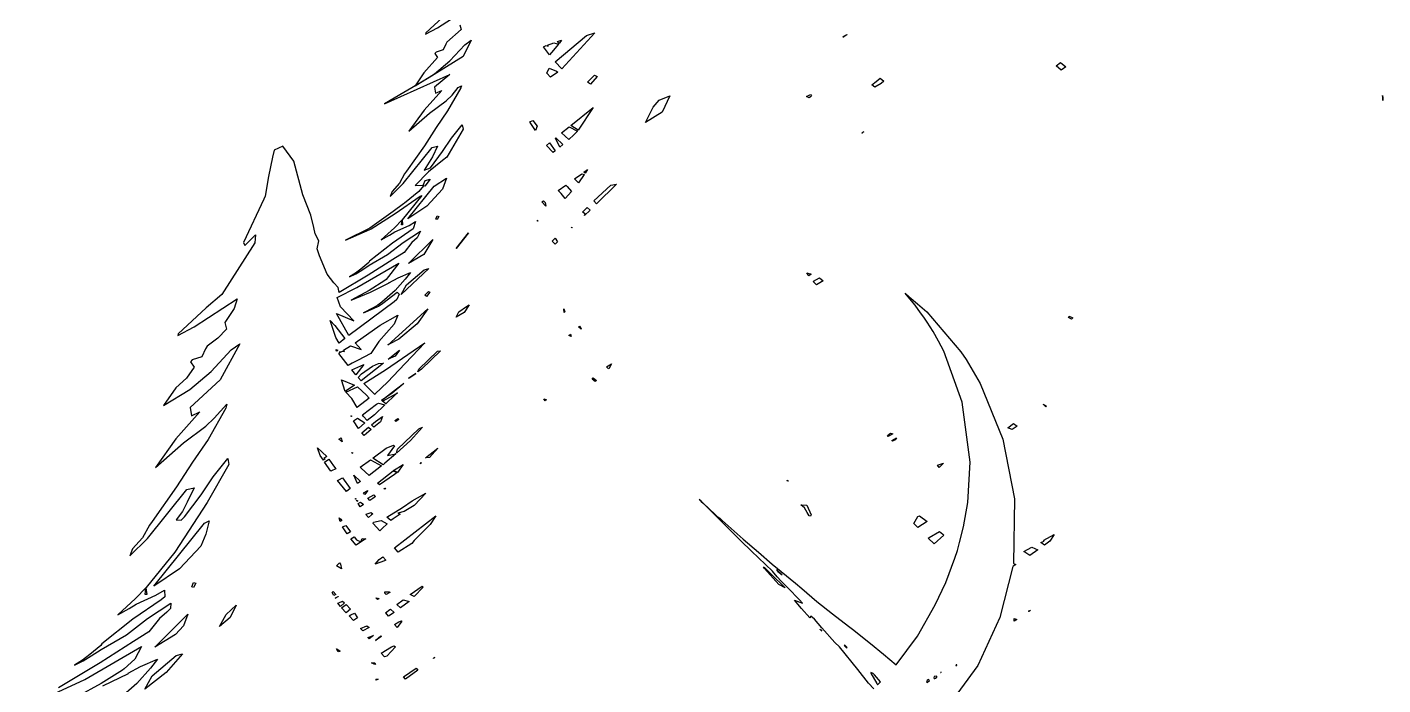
# Model space of a CAD drawing. Extents: x 0 to 162, y 0 to 352.
# Drawn here: x 21.27 to 69.37, y 271.14 to 294.48 of the extents above; entities that cross this region are included whole.
import ezdxf

# ---------------------------------------------------------------- set-up
doc = ezdxf.new("R2010")
doc.units = 0

msp = doc.modelspace()

# ---------------------------------------------------------------- linework, layer by layer
at = {"layer": 'Layer 1'}
for p, q in [((36.144054, 294.945549), (35.411366, 294.269385)), ((35.832063, 294.447321), (36.951143, 295.178338)), ((35.407319, 294.222418), (35.832063, 294.447321)), ((36.626689, 294.561426), (36.675452, 294.390366)), ((35.411366, 294.269385), (35.407319, 294.222418)), ((36.167506, 293.943679), (36.121184, 293.873422)), ((36.675452, 294.390366), (36.167506, 293.943679)), ((37.020852, 294.009769), (36.744198, 293.430892)), ((36.796175, 293.845358), (37.020852, 294.009769)), ((39.733203, 293.838722), (39.956531, 293.922485)), ((39.956531, 293.922485), (40.127687, 293.866992)), ((40.008846, 293.25), (41.114616, 294.181601)), ((40.09378, 293.966693), (40.225939, 294.008261)), ((40.152246, 293.898511), (40.09378, 293.966693)), ((40.225939, 294.008261), (40.1523, 293.899)), ((41.415812, 294.269733), (40.238332, 292.991623)), ((41.114616, 294.181601), (41.415812, 294.269733)), ((50.210052, 294.121615), (50.3485, 294.21)), ((50.213721, 294.114966), (50.210052, 294.121615)), ((50.355261, 294.206005), (50.213721, 294.114966)), ((50.3485, 294.21), (50.348513, 294.210148)), ((50.348513, 294.210148), (50.355261, 294.206005)), ((35.780088, 293.585333), (35.736209, 293.534835)), ((35.736209, 293.534835), (35.832774, 293.398886)), ((36.030601, 293.667174), (35.780088, 293.585333)), ((36.121184, 293.873422), (36.030601, 293.667174)), ((36.273517, 293.281033), (36.796175, 293.845358)), ((39.592371, 293.77409), (39.689901, 293.820428)), ((39.5924, 293.774), (39.592371, 293.77409)), ((39.807217, 293.496601), (39.5924, 293.774)), ((39.689901, 293.820428), (39.753184, 293.806294)), ((39.753184, 293.806294), (39.733203, 293.838722)), ((39.875191, 293.57288), (39.807217, 293.496601)), ((40.127687, 293.866992), (39.875191, 293.57288)), ((40.1523, 293.899), (40.152246, 293.898511)), ((35.832774, 293.398886), (35.348086, 292.858044)), ((36.744198, 293.430892), (35.461418, 292.637507)), ((35.718796, 292.813981), (36.273517, 293.281033)), ((39.704565, 292.847374), (39.793419, 293.016989)), ((39.793419, 293.016989), (40.050413, 292.91016)), ((40.0089, 293.25), (40.008846, 293.25)), ((40.238332, 292.991623), (40.0089, 293.25)), ((57.783273, 293.106044), (57.9364, 293.224)), ((57.954429, 292.944331), (57.783273, 293.106044)), ((57.936375, 293.2241), (58.119227, 293.064893)), ((57.9364, 293.224), (57.936375, 293.2241)), ((57.996384, 292.973436), (57.954429, 292.944331)), ((58.119227, 293.064893), (57.996384, 292.973436)), ((33.948248, 291.759314), (36.272628, 292.799224)), ((35.461418, 292.637507), (33.948248, 291.759314)), ((35.348086, 292.858044), (35.032497, 292.398268)), ((35.032497, 292.398268), (35.718796, 292.813981)), ((36.272628, 292.799224), (35.720864, 292.346723)), ((39.840901, 292.700212), (39.704565, 292.847374)), ((40.094873, 292.877521), (39.840901, 292.700212)), ((40.050413, 292.91016), (40.094873, 292.877521)), ((41.155546, 292.520432), (41.4034, 292.772)), ((41.262968, 292.447252), (41.155546, 292.520432)), ((41.490535, 292.721834), (41.262968, 292.447252)), ((41.4034, 292.772), (41.403416, 292.771931)), ((41.403416, 292.771931), (41.490535, 292.721834)), ((51.24555, 292.428835), (51.392, 292.545)), ((51.566789, 292.475816), (51.346868, 292.341326)), ((51.391969, 292.545861), (51.534728, 292.65934)), ((51.392, 292.545), (51.391969, 292.545861)), ((51.534728, 292.65934), (51.671513, 292.556673)), ((51.671513, 292.556673), (51.566789, 292.475816)), ((35.978691, 292.232618), (35.352778, 291.52658)), ((35.720864, 292.346723), (35.760313, 292.129514)), ((35.760313, 292.129514), (35.978691, 292.232618)), ((36.137834, 291.858054), (36.355427, 292.062383)), ((36.657714, 292.326357), (36.191145, 291.508655)), ((36.355427, 292.062383), (36.55903, 292.33322)), ((36.55903, 292.33322), (36.678918, 292.387881)), ((36.678918, 292.387881), (36.657714, 292.326357)), ((43.695815, 291.881691), (44.0781, 292.039)), ((44.078193, 292.03834), (43.804169, 291.456185)), ((44.0781, 292.039), (44.078193, 292.03834)), ((48.924071, 292.010021), (48.941162, 292.02727)), ((49.016976, 291.971568), (48.924071, 292.010021)), ((48.941162, 292.02727), (49.061691, 292.086717)), ((49.059123, 292.006905), (49.016976, 291.971568)), ((49.097158, 292.037244), (49.0591, 292.006)), ((49.0591, 292.006), (49.059123, 292.006905)), ((49.061691, 292.086717), (49.097158, 292.037244)), ((51.346868, 292.341326), (51.24555, 292.428835)), ((69.368061, 291.988657), (69.365555, 292.046656)), ((69.365555, 292.046656), (69.3693, 291.98)), ((35.352778, 291.52658), (34.815861, 290.780948)), ((35.552147, 291.418242), (36.137834, 291.858054)), ((40.555451, 290.981126), (41.351746, 291.627349)), ((41.351746, 291.627349), (40.8218, 290.815)), ((43.20808, 291.088237), (43.481097, 291.63928)), ((43.481097, 291.63928), (43.695815, 291.881691)), ((69.372622, 291.901986), (69.368061, 291.988657)), ((69.369269, 291.980145), (69.37261, 291.901986)), ((69.3693, 291.98), (69.369269, 291.980145)), ((69.37261, 291.901986), (69.373457, 291.885152)), ((69.373649, 291.878489), (69.372622, 291.901986)), ((69.373457, 291.885152), (69.373649, 291.878489)), ((34.815861, 290.780948), (35.552147, 291.418242)), ((36.191145, 291.508655), (35.788502, 290.919593)), ((39.104473, 291.12023), (39.207653, 291.160127)), ((39.119764, 291.090292), (39.104473, 291.12023)), ((39.305119, 290.813432), (39.119764, 291.090292)), ((39.207653, 291.160127), (39.3675, 290.96)), ((43.804169, 291.456185), (43.20808, 291.088237)), ((35.788502, 290.919593), (35.372366, 290.26921)), ((36.737873, 290.853889), (36.166656, 289.861382)), ((36.322259, 290.534623), (36.705234, 291.008327)), ((36.705234, 291.008327), (36.737873, 290.853889)), ((39.367504, 290.960385), (39.305119, 290.813432)), ((39.3675, 290.96), (39.367504, 290.960385)), ((40.012428, 290.54048), (40.026496, 290.551918)), ((40.026496, 290.551918), (40.273722, 290.306633)), ((40.233633, 290.722146), (40.499362, 290.936237)), ((40.485872, 290.48894), (40.233633, 290.722146)), ((40.664417, 290.653143), (40.4859, 290.489)), ((40.499362, 290.936237), (40.796189, 290.787004)), ((40.821761, 290.81527), (40.555451, 290.981126)), ((40.796189, 290.787004), (40.664417, 290.653143)), ((40.8218, 290.815), (40.821761, 290.81527)), ((50.886461, 290.726651), (50.9567, 290.773)), ((50.900917, 290.71438), (50.886461, 290.726651)), ((50.956684, 290.773824), (50.900917, 290.71438)), ((50.9567, 290.773), (50.956684, 290.773824)), ((30.040679, 290.115567), (29.970553, 289.863024)), ((30.344799, 290.253992), (30.040679, 290.115567)), ((30.729185, 289.719399), (30.344799, 290.253992)), ((34.613079, 288.927276), (35.637259, 290.200806)), ((35.372366, 290.26921), (34.728471, 289.370858)), ((35.637259, 290.200806), (35.829734, 290.248623)), ((35.829734, 290.248623), (35.650032, 289.872401)), ((36.008087, 290.064873), (36.322259, 290.534623)), ((39.702107, 290.274842), (39.8065, 290.366)), ((39.935265, 290.028112), (39.702107, 290.274842)), ((39.806445, 290.36609), (40.008829, 290.086933)), ((39.8065, 290.366), (39.806445, 290.36609)), ((40.008829, 290.086933), (39.935265, 290.028112)), ((40.0125, 290.54), (40.012428, 290.54048)), ((40.174716, 290.221216), (40.0125, 290.54)), ((40.273722, 290.306633), (40.174716, 290.221216)), ((40.4859, 290.489), (40.485872, 290.48894)), ((29.970553, 289.863024), (29.831101, 289.170785)), ((31.047661, 288.529009), (30.729185, 289.719399)), ((35.650032, 289.872401), (35.359693, 289.406602)), ((36.003724, 289.748725), (35.512226, 289.342997)), ((35.576403, 289.486414), (36.008087, 290.064873)), ((36.166656, 289.861382), (36.003724, 289.748725)), ((29.831101, 289.170785), (29.714202, 288.476834)), ((34.664864, 289.270263), (34.481846, 288.943529)), ((34.728471, 289.370858), (34.664864, 289.270263)), ((35.512226, 289.342997), (35.041993, 288.860764)), ((35.359693, 289.406602), (35.576403, 289.486414)), ((35.706812, 288.836726), (36.154814, 289.11235)), ((36.154814, 289.11235), (36.005694, 288.721786)), ((40.696816, 289.098284), (40.946997, 289.275158)), ((41.037718, 289.24419), (40.8282, 288.947)), ((40.946997, 289.275158), (41.037718, 289.24419)), ((41.025943, 289.3318), (41.151611, 289.420768)), ((41.026, 289.332), (41.025943, 289.3318)), ((41.068282, 289.292095), (41.026, 289.332)), ((41.151611, 289.420768), (41.068282, 289.292095)), ((34.153576, 288.472704), (34.613079, 288.927276)), ((34.221874, 288.649375), (34.153576, 288.472704)), ((34.481846, 288.943529), (34.221874, 288.649375)), ((35.171403, 288.641904), (34.659986, 288.228257)), ((34.772513, 287.675646), (35.706812, 288.836726)), ((35.041993, 288.860764), (35.325908, 288.868666)), ((35.335236, 288.848928), (35.171403, 288.641904)), ((35.325908, 288.868666), (35.328166, 288.883221)), ((35.328166, 288.883221), (35.350527, 288.901305)), ((35.329131, 288.888826), (35.389533, 289.033074)), ((35.350527, 288.901305), (35.329131, 288.888826)), ((35.378794, 288.833333), (35.335236, 288.848928)), ((35.573146, 289.087547), (35.378794, 288.833333)), ((35.389533, 289.033074), (35.573146, 289.087547)), ((36.005694, 288.721786), (35.449572, 288.127645)), ((40.114533, 288.684428), (40.380265, 288.87359)), ((40.215532, 288.56907), (40.114533, 288.684428)), ((40.583739, 288.644321), (40.357586, 288.398427)), ((40.380265, 288.87359), (40.434296, 288.816426)), ((40.434296, 288.816426), (40.583739, 288.644321)), ((40.764211, 289.019708), (40.696816, 289.098284)), ((40.828202, 288.94633), (40.764211, 289.019708)), ((40.8282, 288.947), (40.828202, 288.94633)), ((41.382904, 288.313125), (41.979578, 288.873513)), ((42.186263, 288.898651), (41.4757, 288.211)), ((41.979578, 288.873513), (42.186263, 288.898651)), ((29.674048, 288.367498), (28.946886, 286.838698)), ((29.714202, 288.476834), (29.674048, 288.367498)), ((31.337294, 287.809625), (31.047661, 288.529009)), ((34.630045, 288.205612), (34.26229, 287.929986)), ((34.331934, 287.864921), (35.210144, 288.476854)), ((35.274208, 288.50241), (34.57204, 287.641884)), ((34.659986, 288.228257), (34.630045, 288.205612)), ((35.210144, 288.476854), (35.274208, 288.50241)), ((39.537309, 288.279619), (39.5898, 288.316)), ((39.675443, 288.129344), (39.537309, 288.279619)), ((39.5898, 288.316), (39.650966, 288.252187)), ((39.5898, 288.316), (39.5898, 288.316)), ((39.650966, 288.252187), (39.675443, 288.129344)), ((40.357586, 288.398427), (40.2155, 288.57)), ((40.2155, 288.57), (40.215532, 288.56907)), ((41.475755, 288.21065), (41.382904, 288.313125)), ((41.4757, 288.211), (41.475755, 288.21065)), ((31.447606, 287.367725), (31.337294, 287.809625)), ((34.26229, 287.929986), (33.426292, 287.348609)), ((33.471973, 287.323456), (34.331934, 287.864921)), ((34.7726, 287.676), (34.772513, 287.675646)), ((35.449572, 288.127645), (34.7726, 287.676)), ((35.772528, 287.657275), (35.814031, 287.776584)), ((35.814031, 287.776584), (35.875195, 287.757872)), ((35.875195, 287.757872), (35.815059, 287.646883)), ((40.9727, 287.911), (41.139169, 288.074579)), ((41.068943, 287.854881), (40.9727, 287.911)), ((40.9727, 287.911), (40.9727, 287.911)), ((41.24203, 287.984372), (41.043566, 287.79232)), ((41.043566, 287.79232), (41.068943, 287.854881)), ((41.139169, 288.074579), (41.24203, 287.984372)), ((31.488212, 287.143852), (31.447606, 287.367725)), ((33.426292, 287.348609), (32.570761, 286.916476)), ((32.570761, 286.916476), (33.426227, 287.296022)), ((33.426227, 287.296022), (33.471973, 287.323456)), ((34.299625, 287.358999), (33.833442, 286.925421)), ((34.130526, 287.092113), (34.316793, 287.20768)), ((34.97058, 287.319088), (34.231982, 286.814416)), ((34.57204, 287.641884), (34.299625, 287.358999)), ((34.316793, 287.20768), (34.82628, 287.443598)), ((34.5533, 287.463), (34.571289, 287.635522)), ((34.589469, 287.464044), (34.5533, 287.463)), ((34.5533, 287.463), (34.5533, 287.463)), ((34.571289, 287.635522), (34.589469, 287.464044)), ((34.610291, 286.837706), (35.222639, 287.236364)), ((34.82628, 287.443598), (35.054682, 287.577462)), ((35.054682, 287.577462), (34.97058, 287.319088)), ((35.222639, 287.236364), (35.112776, 287.000446)), ((35.7726, 287.658), (35.772528, 287.657275)), ((35.815059, 287.646883), (35.7726, 287.658)), ((36.929588, 287.18208), (36.494563, 286.623563)), ((36.494563, 286.623563), (36.9296, 287.182)), ((36.9296, 287.182), (36.929588, 287.18208)), ((39.391742, 287.589038), (39.37009, 287.624166)), ((39.37009, 287.624166), (39.3994, 287.595)), ((39.399388, 287.59466), (39.391742, 287.589038)), ((39.3994, 287.595), (39.399388, 287.59466)), ((40.572929, 287.37401), (40.610129, 287.371521)), ((40.573, 287.374), (40.572929, 287.37401)), ((40.593478, 287.35487), (40.573, 287.374)), ((40.610129, 287.371521), (40.593478, 287.35487)), ((29.344711, 286.818112), (28.173531, 284.986282)), ((28.946886, 286.838698), (28.990317, 286.725219)), ((28.990317, 286.725219), (29.37253, 287.103721)), ((29.37253, 287.103721), (29.344711, 286.818112)), ((31.619246, 286.889806), (31.488212, 287.143852)), ((31.561968, 286.610498), (31.619246, 286.889806)), ((34.231982, 286.814416), (33.418212, 286.172979)), ((33.833442, 286.925421), (34.130526, 287.092113)), ((34.059168, 286.406809), (34.610291, 286.837706)), ((34.925429, 286.837497), (34.64586, 286.483955)), ((34.80672, 286.083778), (35.6603, 286.946)), ((35.112776, 287.000446), (34.925429, 286.837497)), ((35.66032, 286.945136), (35.346223, 286.413211)), ((35.6603, 286.946), (35.66032, 286.945136)), ((39.897035, 286.883887), (40.0013, 286.984)), ((40.002081, 286.771644), (39.897035, 286.883887)), ((40.001246, 286.98469), (40.092607, 286.859762)), ((40.0013, 286.984), (40.001246, 286.98469)), ((40.092607, 286.859762), (40.002081, 286.771644)), ((31.643434, 286.362323), (31.561968, 286.610498)), ((31.914497, 285.71547), (31.643434, 286.362323)), ((34.241249, 286.229723), (33.371198, 285.677446)), ((33.403067, 286.028098), (34.059168, 286.406809)), ((34.64586, 286.483955), (34.241249, 286.229723)), ((35.346223, 286.413211), (34.80672, 286.083778)), ((32.916181, 285.743544), (32.706346, 285.615723)), ((33.105326, 285.891747), (32.916181, 285.743544)), ((32.934556, 285.725457), (33.143118, 285.856408)), ((32.971347, 285.241551), (34.455097, 286.103327)), ((33.393094, 286.128503), (33.105326, 285.891747)), ((33.143118, 285.856408), (33.403067, 286.028098)), ((33.418212, 286.172979), (33.393094, 286.128503)), ((34.455097, 286.103327), (34.003753, 285.519455)), ((34.430052, 285.5816), (34.876245, 285.770124)), ((35.522434, 285.91218), (34.5447, 284.987)), ((34.876245, 285.770124), (34.685686, 285.533371)), ((34.733852, 285.337472), (35.358923, 285.86438)), ((35.358923, 285.86438), (35.522434, 285.91218)), ((49.006951, 285.655465), (48.938529, 285.758758)), ((48.938529, 285.758758), (49.092851, 285.70638)), ((32.155814, 285.401825), (31.914497, 285.71547)), ((32.301457, 285.2383), (32.155814, 285.401825)), ((33.371198, 285.677446), (32.343548, 285.05949)), ((32.706346, 285.615723), (32.934556, 285.725457)), ((33.960514, 285.48433), (33.403676, 285.13554)), ((33.447945, 285.075277), (34.112078, 285.402025)), ((34.003753, 285.519455), (33.960514, 285.48433)), ((34.106434, 285.408259), (34.430052, 285.5816)), ((34.112078, 285.402025), (34.106434, 285.408259)), ((34.685686, 285.533371), (34.329559, 285.133039)), ((34.544704, 284.986405), (34.733852, 285.337472)), ((49.092851, 285.70638), (49.0069, 285.655)), ((49.0069, 285.655), (49.006951, 285.655465)), ((49.158645, 285.448458), (49.176313, 285.458435)), ((49.273586, 285.327272), (49.158645, 285.448458)), ((49.176313, 285.458435), (49.378889, 285.576282)), ((49.512975, 285.480262), (49.273586, 285.327272)), ((49.378889, 285.576282), (49.512975, 285.480262)), ((27.200503, 283.838723), (28.721063, 284.831862)), ((28.173531, 284.986282), (27.624273, 284.515694)), ((28.721063, 284.831862), (28.620259, 284.494302)), ((32.272001, 284.887992), (32.971347, 285.241551)), ((32.39234, 284.556246), (32.272001, 284.887992)), ((32.343548, 285.05949), (32.301457, 285.2383)), ((33.403676, 285.13554), (32.761903, 284.792166)), ((32.761903, 284.792166), (33.447945, 285.075277)), ((34.329559, 285.133039), (33.853865, 284.718365)), ((33.894406, 284.685326), (34.403893, 285.070062)), ((34.387574, 284.806916), (34.287668, 284.728551)), ((34.47039, 285.003966), (34.387574, 284.806916)), ((34.403893, 285.070062), (34.47039, 285.003966)), ((34.5447, 284.987), (34.544704, 284.986405)), ((35.381088, 284.962301), (35.515688, 285.09886)), ((35.439426, 284.922386), (35.381088, 284.962301)), ((35.562974, 285.071636), (35.439426, 284.922386)), ((35.515688, 285.09886), (35.5629, 285.072)), ((35.5629, 285.072), (35.562974, 285.071636)), ((52.592353, 284.837437), (52.41812, 285.035183)), ((52.41812, 285.035183), (52.562926, 284.906017)), ((52.562926, 284.906017), (52.857698, 284.664491)), ((52.780471, 284.605467), (52.592353, 284.837437)), ((27.624273, 284.515694), (26.628876, 283.596779)), ((28.620259, 284.494302), (28.280323, 283.993584)), ((32.690138, 283.531511), (32.252223, 284.314923)), ((32.252223, 284.314923), (32.552324, 284.182063)), ((32.862065, 284.051985), (32.3923, 284.557)), ((32.3923, 284.557), (32.39234, 284.556246)), ((34.287668, 284.728551), (32.690138, 283.531511)), ((33.5474, 284.513221), (33.209391, 284.333423)), ((33.209391, 284.333423), (33.562369, 284.493257)), ((33.710911, 284.606543), (33.5474, 284.513221)), ((33.562369, 284.493257), (33.737189, 284.578691)), ((33.853865, 284.718365), (33.710911, 284.606543)), ((33.737189, 284.578691), (33.894406, 284.685326)), ((34.063686, 283.195938), (35.4876, 284.477)), ((35.48762, 284.476952), (35.114337, 283.947758)), ((35.4876, 284.477), (35.48762, 284.476952)), ((36.495593, 284.185), (36.592285, 284.380394)), ((36.780535, 284.348855), (36.4956, 284.185)), ((36.592285, 284.380394), (36.859549, 284.560596)), ((36.95483, 284.627525), (36.780535, 284.348855)), ((36.859549, 284.560596), (36.95483, 284.627525)), ((40.327901, 284.348366), (40.314795, 284.477231)), ((40.314795, 284.477231), (40.3471, 284.372)), ((40.347112, 284.37185), (40.327901, 284.348366)), ((40.3471, 284.372), (40.347112, 284.37185)), ((52.972125, 284.343142), (52.780471, 284.605467)), ((52.857698, 284.664491), (53.190438, 284.370588)), ((53.089764, 284.181028), (52.972125, 284.343142)), ((53.190438, 284.370588), (54.403578, 282.959038)), ((26.623232, 283.533175), (27.200503, 283.838723)), ((28.280323, 283.993584), (28.346176, 283.761197)), ((32.217647, 283.462726), (32.026188, 284.070291)), ((32.026188, 284.070291), (32.1863, 283.887)), ((32.1863, 283.887), (32.18636, 283.886957)), ((32.18636, 283.886957), (32.541779, 283.425318)), ((32.552324, 284.182063), (32.862065, 284.051985)), ((32.912199, 283.274871), (33.79664, 283.904872)), ((34.296489, 283.93314), (33.743828, 283.321)), ((33.79664, 283.904872), (34.425244, 284.252615)), ((34.425244, 284.252615), (34.296489, 283.93314)), ((35.114337, 283.947758), (34.453736, 283.401503)), ((36.4956, 284.185), (36.495593, 284.185)), ((40.836302, 283.841602), (40.871444, 283.861135)), ((40.923226, 283.764906), (40.836302, 283.841602)), ((40.871444, 283.861135), (40.9273, 283.772)), ((53.199831, 284.013275), (53.089764, 284.181028)), ((53.412494, 283.674891), (53.199831, 284.013275)), ((58.216116, 284.172835), (58.2409, 284.218)), ((58.320256, 284.111719), (58.216116, 284.172835)), ((58.2409, 284.218), (58.240844, 284.21731)), ((58.240844, 284.21731), (58.37326, 284.162025)), ((58.341265, 284.121484), (58.320256, 284.111719)), ((58.37326, 284.162025), (58.341265, 284.121484)), ((26.628876, 283.596779), (26.623232, 283.533175)), ((28.031118, 283.442454), (27.656214, 283.154262)), ((28.346176, 283.761197), (28.031118, 283.442454)), ((32.345886, 283.262978), (32.217647, 283.462726)), ((32.541779, 283.425318), (32.345886, 283.262978)), ((34.453736, 283.401503), (34.120032, 283.222749)), ((40.492617, 283.533671), (40.544, 283.581)), ((40.573762, 283.497708), (40.492617, 283.533671)), ((40.543951, 283.58168), (40.573762, 283.497708)), ((40.544, 283.581), (40.543951, 283.58168)), ((40.927338, 283.77114), (40.923226, 283.764906)), ((40.9273, 283.772), (40.927338, 283.77114)), ((53.610442, 283.328802), (53.412494, 283.674891)), ((27.593251, 283.059063), (27.470225, 282.778687)), ((27.656214, 283.154262), (27.593251, 283.059063)), ((27.800393, 282.253821), (28.510401, 283.020819)), ((28.815644, 283.244257), (28.12004, 281.967883)), ((28.510401, 283.020819), (28.815644, 283.244257)), ((32.263773, 282.983712), (32.226444, 283.032574)), ((32.226444, 283.032574), (32.293711, 283.019676)), ((32.293711, 283.019676), (32.2637, 282.984)), ((32.2637, 282.984), (32.263773, 282.983712)), ((32.330368, 282.89614), (32.355167, 282.920055)), ((32.660088, 282.473371), (32.330368, 282.89614)), ((32.337692, 282.926279), (32.371742, 282.965984)), ((32.355167, 282.920055), (32.337692, 282.926279)), ((32.365962, 282.927932), (32.455652, 282.983248)), ((32.371742, 282.965984), (32.365962, 282.927932)), ((32.455652, 282.983248), (32.527994, 282.967023)), ((32.500881, 283.011098), (32.746953, 283.163447)), ((32.527994, 282.967023), (32.500881, 283.011098)), ((32.746953, 283.163447), (33.117022, 283.03895)), ((33.117022, 283.03895), (32.912199, 283.274871)), ((33.461008, 282.891997), (32.98994, 282.647968)), ((33.743828, 283.321), (33.461008, 282.891997)), ((33.989405, 282.314307), (35.3789, 283.279)), ((34.120032, 283.222749), (34.063686, 283.195938)), ((34.076963, 282.696547), (34.48404, 283.015813)), ((34.48404, 283.015813), (34.327517, 282.796325)), ((35.378893, 283.27854), (34.457574, 282.309531)), ((35.163197, 282.342824), (35.8285, 282.982)), ((35.940665, 282.995282), (35.263231, 282.3395)), ((35.3789, 283.279), (35.378893, 283.27854)), ((35.828422, 282.981775), (35.940665, 282.995282)), ((35.8285, 282.982), (35.828422, 282.981775)), ((53.789822, 282.97338), (53.610442, 283.328802)), ((54.44881, 281.1721), (53.789822, 282.97338)), ((54.403578, 282.959038), (54.584372, 282.6855)), ((27.201416, 282.41409), (26.924248, 282.015396)), ((27.129842, 282.667469), (27.070414, 282.598869)), ((27.070414, 282.598869), (27.201416, 282.41409)), ((27.470225, 282.778687), (27.129842, 282.667469)), ((32.801179, 282.553601), (32.660088, 282.473371)), ((32.790654, 282.313009), (33.215398, 282.50755)), ((32.98994, 282.647968), (32.801179, 282.553601)), ((33.215398, 282.50755), (32.937, 282.141)), ((33.916333, 282.55598), (33.1254, 281.928)), ((33.138174, 282.17603), (33.525975, 282.44271)), ((33.525975, 282.44271), (33.73684, 282.53831)), ((33.73684, 282.53831), (33.916333, 282.55598)), ((34.327517, 282.796325), (34.0769, 282.697)), ((34.0769, 282.697), (34.076963, 282.696547)), ((41.823918, 282.422703), (42.0032, 282.532)), ((41.891569, 282.363467), (41.823918, 282.422703)), ((42.003298, 282.53183), (41.907568, 282.34996)), ((42.0032, 282.532), (42.003298, 282.53183)), ((54.584372, 282.6855), (54.753666, 282.404271)), ((54.753666, 282.404271), (54.839374, 282.263341)), ((26.924248, 282.015396), (26.542806, 281.679525)), ((27.046578, 281.619242), (27.800393, 282.253821)), ((28.12004, 281.967883), (27.049394, 280.984667)), ((32.4245, 281.962), (32.891199, 281.775971)), ((32.5591, 281.547744), (32.4245, 281.962)), ((32.4245, 281.962), (32.4245, 281.962)), ((32.937012, 282.140484), (32.790654, 282.313009)), ((32.937, 282.141), (32.937012, 282.140484)), ((33.017964, 282.046329), (33.138174, 282.17603)), ((33.125454, 281.92805), (33.017964, 282.046329)), ((33.1254, 281.928), (33.125454, 281.92805)), ((33.21573, 281.830014), (33.989405, 282.314307)), ((34.068551, 281.890699), (33.60924, 281.449022)), ((34.457574, 282.309531), (34.068551, 281.890699)), ((35.064854, 282.191415), (34.8003, 282.008)), ((34.8003, 282.008), (34.800344, 282.007668)), ((34.800344, 282.007668), (34.823602, 282.032805)), ((34.823602, 282.032805), (35.064854, 282.191415)), ((35.132294, 282.240976), (35.163197, 282.342824)), ((35.263231, 282.3395), (35.132294, 282.240976)), ((41.315328, 281.98077), (41.3561, 282.028)), ((41.422942, 281.901584), (41.315328, 281.98077)), ((41.3561, 282.028), (41.356114, 282.02796)), ((41.356114, 282.02796), (41.474083, 281.937338)), ((41.474083, 281.937338), (41.422942, 281.901584)), ((41.907568, 282.34996), (41.891569, 282.363467)), ((54.839374, 282.263341), (54.919618, 282.119507)), ((54.919618, 282.119507), (55.080485, 281.829947)), ((26.542806, 281.679525), (26.114015, 281.054502)), ((26.114015, 281.054502), (27.046578, 281.619242)), ((32.891199, 281.775971), (32.5591, 281.547744)), ((32.581145, 281.526483), (32.99, 281.708)), ((32.794643, 281.294722), (32.581145, 281.526483)), ((32.99, 281.708), (32.990019, 281.707934)), ((32.990019, 281.707934), (33.309074, 281.42296)), ((33.603596, 281.445489), (33.21573, 281.830014)), ((33.309074, 281.42296), (33.409429, 281.316952)), ((33.60924, 281.449022), (33.603596, 281.445489)), ((33.845178, 281.231114), (34.374133, 281.646206)), ((34.222314, 281.490516), (33.845178, 281.231114)), ((33.883212, 281.199508), (34.292152, 281.425438)), ((34.322603, 281.419204), (33.9937, 281.108)), ((34.635301, 281.829938), (34.2223, 281.491)), ((34.2223, 281.491), (34.222314, 281.490516)), ((34.292152, 281.425438), (34.405935, 281.50027)), ((34.405935, 281.50027), (34.322603, 281.419204)), ((34.374133, 281.646206), (34.619175, 281.833263)), ((34.619175, 281.833263), (34.635301, 281.829938)), ((55.080485, 281.829947), (55.884488, 279.860517)), ((27.049394, 280.984667), (27.102977, 280.689302)), ((28.322408, 280.956813), (27.688343, 279.845813)), ((27.911668, 280.598052), (28.354917, 281.103139)), ((28.354917, 281.103139), (28.322408, 280.956813)), ((32.979216, 280.982316), (32.794643, 281.294722)), ((32.997278, 280.994987), (32.979216, 280.982316)), ((33.409429, 281.316952), (32.997278, 280.994987)), ((33.16485, 280.722909), (33.665342, 281.095374)), ((33.959797, 281.075006), (33.590303, 280.714798)), ((33.665342, 281.095374), (33.738841, 281.130307)), ((33.738841, 281.130307), (33.9598, 281.075)), ((33.993719, 281.107634), (33.883212, 281.199508)), ((33.9598, 281.075), (33.959797, 281.075006)), ((33.9937, 281.108), (33.993719, 281.107634)), ((39.655462, 281.218353), (39.607535, 281.290472)), ((39.607535, 281.290472), (39.6848, 281.264)), ((39.684759, 281.26429), (39.655462, 281.218353)), ((39.6848, 281.264), (39.684759, 281.26429)), ((54.724259, 279.04532), (54.44881, 281.1721)), ((57.411344, 281.009259), (57.325573, 281.097812)), ((57.325573, 281.097812), (57.4392, 281.028)), ((57.439165, 281.028168), (57.411344, 281.009259)), ((57.4392, 281.028), (57.439165, 281.028168)), ((27.399612, 280.829603), (26.549213, 279.870302)), ((27.102977, 280.689302), (27.399612, 280.829603)), ((27.615871, 280.320772), (27.911668, 280.598052)), ((32.764251, 280.661371), (32.750374, 280.684646)), ((32.750374, 280.684646), (32.7877, 280.673)), ((32.787765, 280.673224), (32.764251, 280.661371)), ((32.7877, 280.673), (32.787765, 280.673224)), ((32.854921, 280.511097), (32.990548, 280.601092)), ((33.026012, 280.240884), (32.854921, 280.511097)), ((32.990548, 280.601092), (33.2498, 280.442)), ((33.210336, 280.663865), (33.16485, 280.722909)), ((33.339029, 280.517124), (33.210336, 280.663865)), ((33.590303, 280.714798), (33.339029, 280.517124)), ((33.4868, 280.366), (33.629943, 280.486354)), ((33.804571, 280.468269), (33.574176, 280.280165)), ((33.629943, 280.486354), (33.884818, 280.662827)), ((33.884818, 280.662827), (33.804571, 280.468269)), ((34.3211, 280.516), (34.321128, 280.516097)), ((34.357495, 280.484903), (34.3211, 280.516)), ((34.321128, 280.516097), (34.420713, 280.58884)), ((34.453733, 280.560363), (34.357495, 280.484903)), ((34.420713, 280.58884), (34.453733, 280.560363)), ((26.820092, 279.722975), (27.615871, 280.320772)), ((33.249854, 280.441262), (33.026012, 280.240884)), ((33.147697, 280.080828), (33.385802, 280.280994)), ((33.23167, 279.982931), (33.147697, 280.080828)), ((33.473887, 280.194741), (33.23167, 279.982931)), ((33.2498, 280.442), (33.249854, 280.441262)), ((33.385802, 280.280994), (33.4738, 280.195)), ((33.4738, 280.195), (33.473887, 280.194741)), ((33.574176, 280.280165), (33.4868, 280.366)), ((33.4868, 280.366), (33.4868, 280.366)), ((34.406556, 279.496615), (35.173937, 280.224533)), ((35.294468, 280.28168), (34.873, 279.807)), ((35.173937, 280.224533), (35.294468, 280.28168)), ((51.794249, 279.991709), (51.903664, 280.065499)), ((51.82419, 279.948247), (51.794249, 279.991709)), ((51.984167, 280.044922), (51.8242, 279.948)), ((51.903664, 280.065499), (51.984167, 280.044922)), ((56.067565, 280.260703), (56.2635, 280.411)), ((56.224074, 280.203553), (56.067565, 280.260703)), ((56.395552, 280.316213), (56.224074, 280.203553)), ((56.263458, 280.411204), (56.395552, 280.316213)), ((56.2635, 280.411), (56.263458, 280.411204)), ((26.549213, 279.870302), (25.819812, 278.857053)), ((25.819812, 278.857053), (26.820092, 279.722975)), ((27.688343, 279.845813), (27.14127, 279.045375)), ((31.667428, 279.276533), (31.577351, 279.555049)), ((31.577351, 279.555049), (31.9037, 279.237)), ((32.334423, 279.857869), (32.41011, 279.902762)), ((32.452513, 279.75748), (32.334423, 279.857869)), ((32.41011, 279.902762), (32.452513, 279.75748)), ((33.544219, 279.190026), (34.005392, 279.535697)), ((34.005392, 279.535697), (34.269772, 279.648357)), ((34.309029, 279.617372), (34.060902, 279.279834)), ((34.269772, 279.648357), (34.309029, 279.617372)), ((34.873063, 279.806117), (34.37559, 279.358177)), ((34.37559, 279.358177), (34.406556, 279.496615)), ((34.873, 279.807), (34.873063, 279.806117)), ((35.405112, 279.200531), (35.841357, 279.537882)), ((35.841357, 279.537882), (35.5497, 279.212)), ((51.8242, 279.948), (51.82419, 279.948247)), ((51.956464, 279.809408), (52.122, 279.9)), ((51.979606, 279.790067), (51.956464, 279.809408)), ((52.071159, 279.83684), (51.979606, 279.790067)), ((52.121914, 279.899403), (52.071159, 279.83684)), ((52.122, 279.9), (52.121914, 279.899403)), ((55.884488, 279.860517), (56.308527, 277.736437)), ((27.14127, 279.045375), (26.575883, 278.161769)), ((27.866442, 278.5222), (28.386916, 279.166126)), ((28.386916, 279.166126), (28.431439, 278.956195)), ((31.780503, 279.106918), (31.667428, 279.276533)), ((31.840255, 279.15659), (31.780503, 279.106918)), ((31.903794, 279.237028), (31.797656, 279.166772)), ((31.797656, 279.166772), (31.840255, 279.15659)), ((31.820853, 279.04663), (31.9731, 279.145)), ((32.040839, 278.725083), (31.820853, 279.04663)), ((31.9037, 279.237), (31.903794, 279.237028)), ((31.9731, 279.145), (31.973119, 279.144527)), ((31.973119, 279.144527), (32.138109, 278.915272)), ((32.802029, 279.345032), (32.790079, 279.380578)), ((32.790079, 279.380578), (32.8312, 279.373)), ((32.831196, 279.372464), (32.802029, 279.345032)), ((32.8312, 279.373), (32.831196, 279.372464)), ((33.090701, 278.865094), (33.453317, 279.118055)), ((33.453317, 279.118055), (33.847353, 278.909151)), ((33.537471, 279.184634), (33.544219, 279.190026)), ((33.89784, 278.951203), (33.537471, 279.184634)), ((33.961317, 279.004628), (33.89784, 278.951203)), ((34.353939, 279.339696), (33.961317, 279.004628)), ((34.060902, 279.279834), (34.353939, 279.339696)), ((35.212938, 278.981137), (35.2488, 279.025)), ((35.245769, 279.005453), (35.212938, 278.981137)), ((35.248788, 279.024362), (35.245769, 279.005453)), ((35.2488, 279.025), (35.248788, 279.024362)), ((35.549734, 279.212175), (35.405112, 279.200531)), ((35.5497, 279.212), (35.549734, 279.212175)), ((53.566281, 278.93182), (53.780936, 279.003118)), ((53.780936, 279.003118), (53.6331, 278.846804)), ((54.642855, 277.6082), (54.724259, 279.04532)), ((27.439511, 277.884096), (27.866442, 278.5222)), ((28.431439, 278.956195), (27.655063, 277.607625)), ((32.065508, 278.730897), (32.040839, 278.725083)), ((32.217778, 278.810082), (32.065508, 278.730897)), ((32.138109, 278.915272), (32.217778, 278.810082)), ((32.988857, 278.282118), (32.860937, 278.583506)), ((32.860937, 278.583506), (33.095701, 278.350704)), ((33.127643, 278.826224), (33.090701, 278.865094)), ((33.409049, 278.564943), (33.127643, 278.826224)), ((33.847353, 278.909151), (33.409, 278.565)), ((33.409, 278.565), (33.409049, 278.564943)), ((33.707091, 278.296045), (34.252496, 278.730876)), ((34.30248, 278.607825), (33.7743, 278.239)), ((34.252496, 278.730876), (34.398018, 278.671014)), ((34.405925, 278.676576), (34.2726, 278.746)), ((34.2726, 278.746), (34.272674, 278.745368)), ((34.272674, 278.745368), (34.61576, 278.958623)), ((34.398018, 278.671014), (34.30248, 278.607825)), ((34.61576, 278.958623), (34.405925, 278.676576)), ((53.5663, 278.932), (53.566281, 278.93182)), ((53.6331, 278.846804), (53.5663, 278.932)), ((25.544186, 276.338473), (26.935866, 278.068873)), ((26.575883, 278.161769), (25.701015, 276.941249)), ((26.935866, 278.068873), (27.197356, 278.133925)), ((27.197356, 278.133925), (26.953149, 277.622798)), ((32.287286, 278.392196), (32.3544, 278.428)), ((32.601137, 277.999543), (32.287286, 278.392196)), ((32.3544, 278.428), (32.35449, 278.428142)), ((32.35449, 278.428142), (32.45491, 278.489466)), ((32.45491, 278.489466), (32.736251, 278.106612)), ((32.736251, 278.106612), (32.601137, 277.999543)), ((33.095701, 278.350704), (32.9888, 278.283)), ((32.9888, 278.283), (32.988857, 278.282118)), ((33.774358, 278.238252), (33.707091, 278.296045)), ((33.7743, 278.239), (33.774358, 278.238252)), ((33.931898, 278.106497), (34.0022, 278.118)), ((33.965883, 278.079254), (33.931898, 278.106497)), ((34.002247, 278.117707), (33.965883, 278.079254)), ((34.0022, 278.118), (34.002247, 278.117707)), ((48.253638, 278.368458), (48.241175, 278.401288)), ((48.241175, 278.401288), (48.263597, 278.390282)), ((48.27529, 278.367831), (48.253638, 278.368458)), ((48.263597, 278.390282), (48.27529, 278.367831)), ((27.655063, 277.607625), (26.511443, 275.849795)), ((26.953149, 277.622798), (26.784305, 277.294007)), ((26.853184, 277.098178), (27.439511, 277.884096)), ((32.906618, 277.737743), (32.9305, 277.756)), ((32.927951, 277.723384), (32.906618, 277.737743)), ((32.930519, 277.755636), (32.927951, 277.723384)), ((32.9305, 277.756), (32.930519, 277.755636)), ((32.979798, 277.64378), (32.951723, 277.693059)), ((32.951723, 277.693059), (33.0053, 277.666)), ((33.00537, 277.665624), (32.979798, 277.64378)), ((33.0053, 277.666), (33.00537, 277.665624)), ((33.017275, 277.578267), (33.0977, 277.617)), ((33.09039, 277.460628), (33.017275, 277.578267)), ((33.0977, 277.617), (33.097714, 277.616302)), ((33.097714, 277.616302), (33.178796, 277.560408)), ((33.178796, 277.560408), (33.204944, 277.535671)), ((33.199997, 277.95759), (33.3549, 278.032438)), ((33.2, 277.958), (33.199997, 277.95759)), ((33.24831, 277.896297), (33.2, 277.958)), ((33.3549, 278.032438), (33.24831, 277.896297)), ((33.363959, 277.760347), (33.565697, 277.885244)), ((33.433603, 277.683442), (33.363959, 277.760347)), ((33.534215, 277.748268), (33.4336, 277.684)), ((33.4336, 277.684), (33.433603, 277.683442)), ((33.626798, 277.824979), (33.534215, 277.748268)), ((33.565697, 277.885244), (33.616581, 277.835387)), ((33.616581, 277.835387), (33.626798, 277.824979)), ((34.590573, 277.437724), (34.935714, 277.666962)), ((34.935714, 277.666962), (35.42233, 277.940531)), ((35.42233, 277.940531), (34.997908, 277.500688)), ((45.180045, 277.657668), (45.117533, 277.718769)), ((45.117533, 277.718769), (45.189875, 277.649125)), ((45.271985, 277.568686), (45.180045, 277.657668)), ((45.189875, 277.649125), (45.271985, 277.568692)), ((45.271985, 277.568692), (45.292415, 277.549159)), ((45.299741, 277.5417), (45.271985, 277.568686)), ((54.493929, 276.746825), (54.642855, 277.6082)), ((56.308527, 277.736437), (56.264966, 275.447757)), ((26.784305, 277.294007), (26.558603, 276.989695)), ((26.738781, 276.987584), (26.853184, 277.098178)), ((33.204944, 277.535671), (33.09039, 277.460628)), ((33.286861, 277.186688), (33.293672, 277.190592)), ((33.377901, 277.072953), (33.286861, 277.186688)), ((33.293672, 277.190592), (33.481725, 277.258376)), ((33.492585, 277.172315), (33.377901, 277.072953)), ((33.481725, 277.258376), (33.533766, 277.209738)), ((33.533766, 277.209738), (33.492585, 277.172315)), ((34.036111, 277.094316), (34.590573, 277.437724)), ((34.173344, 276.966303), (34.036111, 277.094316)), ((34.511163, 277.200133), (34.2622, 277.033)), ((34.299686, 276.001913), (35.773606, 277.140133)), ((34.652446, 277.293038), (34.423592, 277.225897)), ((34.423592, 277.225897), (34.511163, 277.200133)), ((34.997908, 277.500688), (34.652446, 277.293038)), ((35.773606, 277.140133), (35.5673, 276.824)), ((45.292415, 277.549159), (45.300382, 277.541257)), ((45.300382, 277.541252), (45.299741, 277.5417)), ((45.300382, 277.541257), (45.406071, 277.44421)), ((45.470706, 277.370415), (45.300382, 277.541252)), ((45.406071, 277.44421), (45.744275, 277.124929)), ((46.132203, 276.710684), (45.470706, 277.370415)), ((45.744275, 277.124929), (45.85735, 277.037872)), ((48.854026, 277.42284), (48.725147, 277.52326)), ((48.725147, 277.52326), (48.9377, 277.519)), ((48.945068, 277.257819), (48.854026, 277.42284)), ((48.937688, 277.519275), (49.090652, 277.171371)), ((48.9377, 277.519), (48.937688, 277.519275)), ((49.016769, 277.134976), (48.945068, 277.257819)), ((49.064374, 277.1219), (49.016769, 277.134976)), ((49.090652, 277.171371), (49.064374, 277.1219)), ((52.731248, 276.86865), (52.87195, 277.11122)), ((52.87195, 277.11122), (52.930031, 277.138655)), ((52.930031, 277.138655), (53.199745, 276.93955)), ((25.614539, 276.804464), (25.365954, 276.36061)), ((25.701015, 276.941249), (25.614539, 276.804464)), ((25.760827, 274.638607), (27.560167, 276.874507)), ((26.558603, 276.989695), (26.738781, 276.987584)), ((27.560167, 276.874507), (27.727598, 276.963266)), ((27.727598, 276.963266), (27.616102, 276.483359)), ((32.3379, 277.067), (32.337869, 277.06676)), ((32.337869, 277.06676), (32.404685, 277.023521)), ((32.372562, 276.931068), (32.3379, 277.067)), ((32.440086, 276.975526), (32.372562, 276.931068)), ((32.404685, 277.023521), (32.440086, 276.975526)), ((32.458075, 276.75146), (32.574173, 276.794473)), ((32.4581, 276.752), (32.458075, 276.75146)), ((32.625828, 276.497872), (32.4581, 276.752)), ((32.574173, 276.794473), (32.738968, 276.572912)), ((33.552899, 276.866304), (33.55611, 276.907486)), ((33.5529, 276.867), (33.552899, 276.866304)), ((33.780275, 276.605873), (33.5529, 276.867)), ((33.55611, 276.907486), (33.834243, 276.975846)), ((33.870351, 276.682812), (33.780275, 276.605873)), ((33.834243, 276.975846), (34.042921, 276.857824)), ((34.042921, 276.857824), (33.870351, 276.682812)), ((34.262264, 277.032605), (34.173344, 276.966303)), ((34.2622, 277.033), (34.262264, 277.032605)), ((35.5673, 276.824), (34.999732, 276.266552)), ((35.5673, 276.824), (35.5673, 276.824)), ((45.85735, 277.037872), (45.930592, 276.975294)), ((45.930592, 276.975294), (46.680306, 276.308911)), ((46.595307, 276.254424), (46.132203, 276.710684)), ((52.7313, 276.868), (52.731248, 276.86865)), ((52.870539, 276.724833), (52.7313, 276.868)), ((53.199745, 276.93955), (52.870539, 276.724833)), ((54.35406, 276.186676), (54.493929, 276.746825)), ((24.920013, 275.720918), (25.544186, 276.338473)), ((25.365954, 276.36061), (25.012661, 275.961013)), ((27.616102, 276.483359), (27.436232, 276.059902)), ((32.738968, 276.572912), (32.625828, 276.497872)), ((32.759176, 276.321929), (32.877647, 276.388875)), ((32.947616, 276.091664), (32.759176, 276.321929)), ((32.877647, 276.388875), (32.958795, 276.281001)), ((33.244959, 276.297), (32.9476, 276.092)), ((32.958795, 276.281001), (33.109713, 276.214055)), ((33.109713, 276.214055), (33.162206, 276.335035)), ((33.162206, 276.335035), (33.283313, 276.325271)), ((33.283313, 276.325271), (33.244959, 276.297)), ((34.921156, 276.15823), (34.440515, 275.842706)), ((34.999732, 276.266552), (34.921156, 276.15823)), ((46.968009, 275.886539), (46.595307, 276.254424)), ((46.680306, 276.308911), (47.215117, 275.84581)), ((53.243949, 276.348787), (53.278191, 276.368768)), ((53.448258, 276.142999), (53.243949, 276.348787)), ((53.278191, 276.368768), (53.641132, 276.58596)), ((53.800209, 276.447731), (53.448258, 276.142999)), ((53.641132, 276.58596), (53.757227, 276.485379)), ((53.757227, 276.485379), (53.800209, 276.447731)), ((54.275484, 275.91044), (54.35406, 276.186676)), ((57.233242, 276.194143), (57.3548, 276.244)), ((57.362381, 276.096229), (57.233242, 276.194143)), ((57.34799, 276.273103), (57.708743, 276.477864)), ((57.3548, 276.244), (57.34799, 276.273103)), ((57.559496, 276.239855), (57.362381, 276.096229)), ((57.708743, 276.477864), (57.559496, 276.239855)), ((25.012661, 275.961013), (24.920013, 275.720918)), ((26.511443, 275.849795), (25.488353, 274.592075)), ((27.436232, 276.059902), (26.680729, 275.252079)), ((32.9476, 276.092), (32.947616, 276.091664)), ((33.761782, 275.586551), (33.890664, 275.685944)), ((33.890664, 275.685944), (33.992498, 275.569104)), ((34.440515, 275.842706), (34.299686, 276.001913)), ((47.71316, 275.169207), (46.968009, 275.886539)), ((47.215117, 275.84581), (47.710084, 275.421348)), ((53.871299, 274.769329), (54.187656, 275.637932)), ((54.187656, 275.637932), (54.275484, 275.91044)), ((56.638326, 275.870906), (56.913952, 276.027189)), ((56.84347, 275.72914), (56.638326, 275.870906)), ((56.8435, 275.729), (56.84347, 275.72914)), ((57.130919, 275.930141), (56.8435, 275.729)), ((56.913952, 276.027189), (57.130919, 275.930141)), ((26.680729, 275.252079), (25.7608, 274.638)), ((32.247534, 275.366495), (32.3524, 275.465)), ((32.422546, 275.253451), (32.247534, 275.366495)), ((32.3524, 275.465), (32.352386, 275.46441)), ((32.352386, 275.46441), (32.389267, 275.420335)), ((32.389267, 275.420335), (32.422546, 275.253451)), ((33.953243, 275.540611), (33.6156, 275.418)), ((33.6156, 275.418), (33.615684, 275.417782)), ((33.615684, 275.417782), (33.761782, 275.586551)), ((33.99738, 275.564126), (33.953243, 275.540611)), ((33.992498, 275.569104), (33.99738, 275.564126)), ((47.428518, 275.26817), (47.394211, 275.328659)), ((47.394211, 275.328659), (47.450235, 275.289147)), ((47.4286, 275.268), (47.428518, 275.26817)), ((47.941014, 274.702367), (47.4286, 275.268)), ((47.450235, 275.289147), (47.656345, 275.079247)), ((47.710084, 275.421348), (48.527323, 274.748508)), ((47.886822, 274.974245), (47.71316, 275.169207)), ((47.863, 275.218), (47.905277, 275.163325)), ((47.899551, 275.19243), (47.863, 275.218)), ((47.863, 275.218), (47.863, 275.218)), ((48.057031, 275.040098), (47.899551, 275.19243)), ((47.905277, 275.163325), (48.057031, 275.040098)), ((56.247364, 275.34403), (55.784591, 273.526)), ((56.353372, 275.407216), (56.247364, 275.34403)), ((56.264966, 275.447757), (56.264644, 275.445669)), ((56.264644, 275.445669), (56.353372, 275.407216)), ((27.119611, 274.613873), (27.175892, 274.775778)), ((27.175892, 274.775778), (27.258967, 274.750206)), ((27.258967, 274.750206), (27.177501, 274.599545)), ((47.656345, 275.079247), (48.167167, 274.583058)), ((48.018467, 274.820019), (47.886822, 274.974245)), ((48.167167, 274.583058), (47.941014, 274.702367)), ((48.264153, 274.5814), (48.018467, 274.820019)), ((48.527323, 274.748508), (48.756112, 274.562702)), ((53.490821, 273.974256), (53.871299, 274.769329)), ((25.118411, 274.207548), (24.484859, 273.618649)), ((25.488353, 274.592075), (25.118411, 274.207548)), ((25.141669, 274.001943), (25.833816, 274.322477)), ((25.463, 274.349), (25.48748, 274.583442)), ((25.512149, 274.350445), (25.463, 274.349)), ((25.463, 274.349), (25.463, 274.349)), ((25.48748, 274.583442), (25.512149, 274.350445)), ((25.7608, 274.638), (25.760827, 274.638607)), ((25.833816, 274.322477), (26.144198, 274.50475)), ((26.161073, 274.260831), (26.029966, 274.153474)), ((26.144198, 274.50475), (26.161073, 274.260831)), ((27.177501, 274.599545), (27.119611, 274.613873)), ((32.092193, 274.422096), (32.130741, 274.447213)), ((32.148603, 274.308569), (32.092193, 274.422096)), ((32.130741, 274.447213), (32.223592, 274.350358)), ((32.223592, 274.350358), (32.148603, 274.308569)), ((32.201031, 274.219392), (32.302, 274.269)), ((32.289629, 274.260159), (32.201031, 274.219392)), ((32.302349, 274.26803), (32.289629, 274.260159)), ((32.302, 274.269), (32.3019, 274.268671)), ((32.3019, 274.268671), (32.302349, 274.26803)), ((33.701716, 274.17169), (33.642094, 274.227617)), ((33.642094, 274.227617), (33.7584, 274.202)), ((33.758443, 274.201822), (33.701716, 274.17169)), ((33.7584, 274.202), (33.758443, 274.201822)), ((34.012853, 274.345648), (33.9642, 274.392)), ((33.9642, 274.392), (33.964215, 274.391585)), ((33.964215, 274.391585), (33.967748, 274.436303)), ((33.967748, 274.436303), (34.114235, 274.442727)), ((34.13486, 274.418634), (34.012853, 274.345648)), ((34.114235, 274.442727), (34.145074, 274.428401)), ((34.145074, 274.428401), (34.13486, 274.418634)), ((34.864025, 274.342895), (35.285174, 274.642838)), ((35.004343, 274.270166), (34.864025, 274.342895)), ((35.319289, 274.607727), (35.0043, 274.271)), ((35.0043, 274.271), (35.004343, 274.270166)), ((35.285174, 274.642838), (35.319289, 274.607727)), ((48.670587, 274.160508), (48.264153, 274.5814)), ((48.756112, 274.562702), (49.292263, 274.098348)), ((24.484859, 273.618649), (24.888595, 273.845028)), ((24.888595, 273.845028), (25.141669, 274.001943)), ((26.029966, 274.153474), (25.026536, 273.467751)), ((25.540327, 273.499554), (26.372405, 274.041005)), ((26.223158, 273.720728), (25.968594, 273.499136)), ((26.356858, 273.85287), (26.223158, 273.720728)), ((26.372405, 274.041005), (26.356858, 273.85287)), ((28.327996, 273.640535), (28.6915, 273.967)), ((28.691507, 273.96702), (28.475732, 273.525489)), ((28.6915, 273.967), (28.691507, 273.96702)), ((32.290836, 274.039577), (32.328358, 274.055574)), ((32.384063, 273.916317), (32.290836, 274.039577)), ((32.328358, 274.055574), (32.4594, 274.114)), ((32.529904, 274.04645), (32.384063, 273.916317)), ((32.420152, 273.875455), (32.589703, 273.98956)), ((32.427154, 273.867552), (32.420152, 273.875455)), ((32.592914, 273.697336), (32.4271, 273.868)), ((32.4271, 273.868), (32.427154, 273.867552)), ((32.4594, 274.114), (32.459425, 274.11356)), ((32.459425, 274.11356), (32.529904, 274.04645)), ((32.589703, 273.98956), (32.748461, 273.830545)), ((32.748461, 273.830545), (32.592914, 273.697336)), ((33.991006, 273.70005), (34.1441, 273.816)), ((34.1441, 273.816), (34.144112, 273.815214)), ((34.144112, 273.815214), (34.164607, 273.82996)), ((34.164607, 273.82996), (34.289504, 273.706891)), ((34.387432, 273.99276), (34.606518, 274.15383)), ((34.520683, 273.868246), (34.387432, 273.99276)), ((34.819387, 274.103107), (34.5206, 273.869)), ((34.5206, 273.869), (34.520683, 273.868246)), ((34.606518, 274.15383), (34.664729, 274.139279)), ((34.664729, 274.139279), (34.819387, 274.103107)), ((48.7455, 273.848529), (48.49789, 274.1395)), ((48.49789, 274.1395), (48.78373, 274.034327)), ((48.78373, 274.034327), (48.670587, 274.160508)), ((49.036931, 273.51264), (48.7455, 273.848529)), ((49.292263, 274.098348), (49.848587, 273.661847)), ((52.864076, 272.870376), (53.490821, 273.974256)), ((56.799333, 273.759936), (56.8761, 273.786)), ((56.821434, 273.74683), (56.799333, 273.759936)), ((56.876109, 273.7857), (56.821434, 273.74683)), ((56.8761, 273.786), (56.876109, 273.7857)), ((25.026536, 273.467751), (23.920696, 272.59645)), ((24.791513, 272.914028), (25.540327, 273.499554)), ((25.968594, 273.499136), (25.588703, 273.018708)), ((25.807087, 272.475886), (26.967017, 273.646296)), ((26.813279, 273.232125), (26.540277, 272.923037)), ((26.967017, 273.646296), (26.813279, 273.232125)), ((28.100489, 273.208153), (28.327996, 273.640535)), ((28.475732, 273.525489), (28.100489, 273.208153)), ((32.854389, 273.421536), (32.6996, 273.587)), ((32.6996, 273.587), (32.699616, 273.586974)), ((32.699616, 273.586974), (32.760974, 273.62504)), ((32.760974, 273.62504), (32.882016, 273.678047)), ((32.992909, 273.523593), (32.854389, 273.421536)), ((32.882016, 273.678047), (32.992909, 273.523593)), ((33.100793, 273.145299), (33.324, 273.237)), ((33.324, 273.237), (33.324047, 273.236724)), ((33.324047, 273.236724), (33.405327, 273.177294)), ((33.996275, 273.691731), (33.991006, 273.70005)), ((34.086222, 273.574928), (33.996275, 273.691731)), ((34.289504, 273.706891), (34.086222, 273.574928)), ((34.308858, 273.285838), (34.453737, 273.372091)), ((34.397518, 273.170672), (34.308858, 273.285838)), ((34.559553, 273.399749), (34.3975, 273.171)), ((34.453737, 273.372091), (34.548504, 273.412406)), ((34.548504, 273.412406), (34.559553, 273.399749)), ((49.082033, 273.571234), (49.036931, 273.51264)), ((49.20237, 273.474997), (49.082033, 273.571234)), ((49.470286, 273.167796), (49.20237, 273.474997)), ((49.848587, 273.661847), (50.411465, 273.225151)), ((55.784591, 273.526), (54.998254, 271.82275)), ((56.288277, 273.403492), (56.295731, 273.49993)), ((56.390441, 273.46417), (56.288277, 273.403492)), ((56.295731, 273.49993), (56.3905, 273.464)), ((56.3905, 273.464), (56.390441, 273.46417)), ((23.900135, 272.399399), (24.791513, 272.914028)), ((25.588703, 273.018708), (25.038859, 272.673129)), ((26.540277, 272.923037), (25.8071, 272.476)), ((33.180396, 273.053811), (33.100793, 273.145299)), ((33.405327, 273.177294), (33.180396, 273.053811)), ((33.360742, 272.82393), (33.5643, 272.888)), ((33.403467, 272.769478), (33.360742, 272.82393)), ((33.564334, 272.887534), (33.403467, 272.769478)), ((33.5643, 272.888), (33.564334, 272.887534)), ((33.635496, 272.712675), (33.819694, 272.877888)), ((33.779669, 272.814735), (33.6356, 272.713)), ((33.848286, 272.856721), (33.779669, 272.814735)), ((33.819694, 272.877888), (33.848286, 272.856721)), ((34.3975, 273.171), (34.397518, 273.170672)), ((49.427668, 273.07547), (49.400106, 273.114134)), ((49.400106, 273.114134), (49.429017, 273.096659)), ((49.463519, 273.04346), (49.427668, 273.07547)), ((49.429017, 273.096659), (49.463519, 273.04346)), ((49.929083, 272.642536), (49.470286, 273.167796)), ((50.411465, 273.225151), (50.550499, 273.113939)), ((50.550499, 273.113939), (51.189898, 272.603261)), ((52.105051, 271.852906), (52.864076, 272.870376)), ((23.313539, 271.331017), (25.329579, 272.501877)), ((23.886773, 272.535736), (23.495565, 272.214172)), ((23.546768, 272.166179), (23.900135, 272.399399)), ((25.038859, 272.673129), (23.856689, 271.922774)), ((23.920696, 272.59645), (23.886773, 272.535736)), ((25.329579, 272.501877), (25.087576, 272.055167)), ((25.8071, 272.476), (25.807087, 272.475886)), ((32.251437, 272.412376), (32.2624, 272.417)), ((32.311573, 272.305947), (32.251437, 272.412376)), ((32.2624, 272.417), (32.262421, 272.416312)), ((32.262421, 272.416312), (32.38186, 272.34066)), ((32.38186, 272.34066), (32.311573, 272.305947)), ((33.6356, 272.713), (33.635496, 272.712675)), ((33.833934, 272.261905), (34.1932, 272.489)), ((34.340275, 272.488058), (34.038244, 272.154675)), ((34.1932, 272.489), (34.193274, 272.488292)), ((34.193274, 272.488292), (34.287333, 272.528416)), ((34.287333, 272.528416), (34.340275, 272.488058)), ((50.099469, 272.487503), (49.929083, 272.642536)), ((50.741823, 271.682247), (50.099469, 272.487503)), ((50.281475, 272.543177), (50.264, 272.539)), ((50.264, 272.539), (50.342384, 272.457918)), ((50.264, 272.539), (50.264, 272.539)), ((50.360051, 272.46004), (50.281475, 272.543177)), ((50.342384, 272.457918), (50.360051, 272.46004)), ((51.189898, 272.603261), (51.651331, 272.22683)), ((23.856689, 271.922774), (22.386309, 271.037531)), ((23.238506, 272.012561), (22.953501, 271.838994)), ((22.953501, 271.838994), (23.263564, 271.988244)), ((23.495565, 272.214172), (23.238506, 272.012561)), ((23.263564, 271.988244), (23.546768, 272.166179)), ((25.087576, 272.055167), (24.716201, 271.708475)), ((24.855879, 271.557362), (25.295581, 271.793091)), ((25.295581, 271.793091), (25.901766, 272.049151)), ((25.901766, 272.049151), (25.642909, 271.727364)), ((25.7082, 271.461), (26.557496, 272.176853)), ((26.779732, 272.241936), (26.203272, 271.572952)), ((26.557496, 272.176853), (26.779732, 272.241936)), ((33.611948, 271.862221), (33.492, 271.923)), ((33.492, 271.923), (33.492006, 271.922292)), ((33.492006, 271.922292), (33.60277, 271.926469)), ((33.60277, 271.926469), (33.63071, 271.869706)), ((33.63071, 271.869706), (33.611948, 271.862221)), ((33.950094, 272.139898), (33.833934, 272.261905)), ((34.038244, 272.154675), (33.950094, 272.139898)), ((35.683782, 272.091348), (35.7407, 272.126)), ((35.692136, 272.072011), (35.683782, 272.091348)), ((35.740706, 272.12585), (35.692136, 272.072011)), ((35.7407, 272.126), (35.740706, 272.12585)), ((51.651331, 272.22683), (52.105051, 271.852906)), ((54.998254, 271.82275), (53.907704, 270.32641)), ((54.237741, 271.851894), (54.226432, 271.820028)), ((54.226432, 271.820028), (54.255987, 271.839944)), ((54.2556, 271.85), (54.237741, 271.851894)), ((54.255987, 271.839944), (54.2556, 271.85)), ((54.2556, 271.85), (54.2556, 271.85)), ((21.269739, 270.38962), (23.313539, 271.331017)), ((24.657671, 271.660867), (23.900958, 271.186971)), ((23.961029, 271.105056), (24.863332, 271.548819)), ((24.716201, 271.708475), (24.657671, 271.660867)), ((24.863332, 271.548819), (24.855879, 271.557362)), ((25.642909, 271.727364), (25.158991, 271.183629)), ((26.203272, 271.572952), (25.451272, 270.983956)), ((25.451272, 270.983956), (25.7082, 271.461)), ((25.7082, 271.461), (25.7082, 271.461)), ((33.671603, 271.306314), (33.648281, 271.344767)), ((33.648281, 271.344767), (33.7217, 271.34)), ((33.701415, 271.324819), (33.671603, 271.306314)), ((33.721588, 271.339145), (33.701415, 271.324819)), ((33.7217, 271.34), (33.721588, 271.339145)), ((34.62463, 271.428421), (35.0702, 271.729)), ((34.699029, 271.346955), (34.62463, 271.428421)), ((35.126988, 271.660165), (34.699029, 271.346955)), ((35.0702, 271.729), (35.070262, 271.728976)), ((35.070262, 271.728976), (35.126988, 271.660165)), ((51.12429, 271.196306), (50.741823, 271.682247)), ((51.20844, 271.578609), (51.202336, 271.550147)), ((51.202336, 271.550147), (51.417107, 271.183033)), ((51.2865, 271.547), (51.20844, 271.578609)), ((51.332877, 271.501511), (51.2865, 271.547)), ((51.2865, 271.547), (51.2865, 271.547)), ((51.551385, 271.250396), (51.332877, 271.501511)), ((53.2574, 271.325), (53.209919, 271.299109)), ((53.279554, 271.311089), (53.2574, 271.325)), ((53.2574, 271.325), (53.2574, 271.325)), ((53.281812, 271.299558), (53.279554, 271.311089)), ((53.448957, 271.441133), (53.441955, 271.392819)), ((53.441955, 271.392819), (53.457116, 271.368853)), ((53.5346, 271.45), (53.448957, 271.441133)), ((53.457116, 271.368853), (53.477354, 271.360096)), ((53.477354, 271.360096), (53.494369, 271.374122)), ((53.494369, 271.374122), (53.544291, 271.413122)), ((53.546219, 271.442417), (53.5346, 271.45)), ((53.5346, 271.45), (53.5346, 271.45)), ((53.544291, 271.413122), (53.551101, 271.420894)), ((53.551101, 271.420894), (53.546219, 271.442417)), ((53.696042, 271.595336), (53.683, 271.583)), ((53.683, 271.583), (53.688331, 271.575547)), ((53.683, 271.583), (53.683, 271.583)), ((53.688331, 271.575547), (53.702273, 271.587369)), ((53.702273, 271.587369), (53.696042, 271.595336)), ((23.900958, 271.186971), (23.028915, 270.720337)), ((25.158991, 271.183629), (24.5124, 270.621)), ((51.313503, 271.004011), (51.12429, 271.196306)), ((51.417107, 271.183033), (51.443771, 271.142748)), ((51.443771, 271.142748), (51.451222, 271.150651)), ((51.451222, 271.150651), (51.551385, 271.250396)), ((53.209919, 271.299109), (53.175096, 271.252111)), ((53.175096, 271.252111), (53.188397, 271.229914)), ((53.188397, 271.229914), (53.19964, 271.226155)), ((53.19964, 271.226155), (53.281812, 271.299558))]:
    msp.add_line(p, q, dxfattribs=at)

doc.saveas('drawing.dxf')
